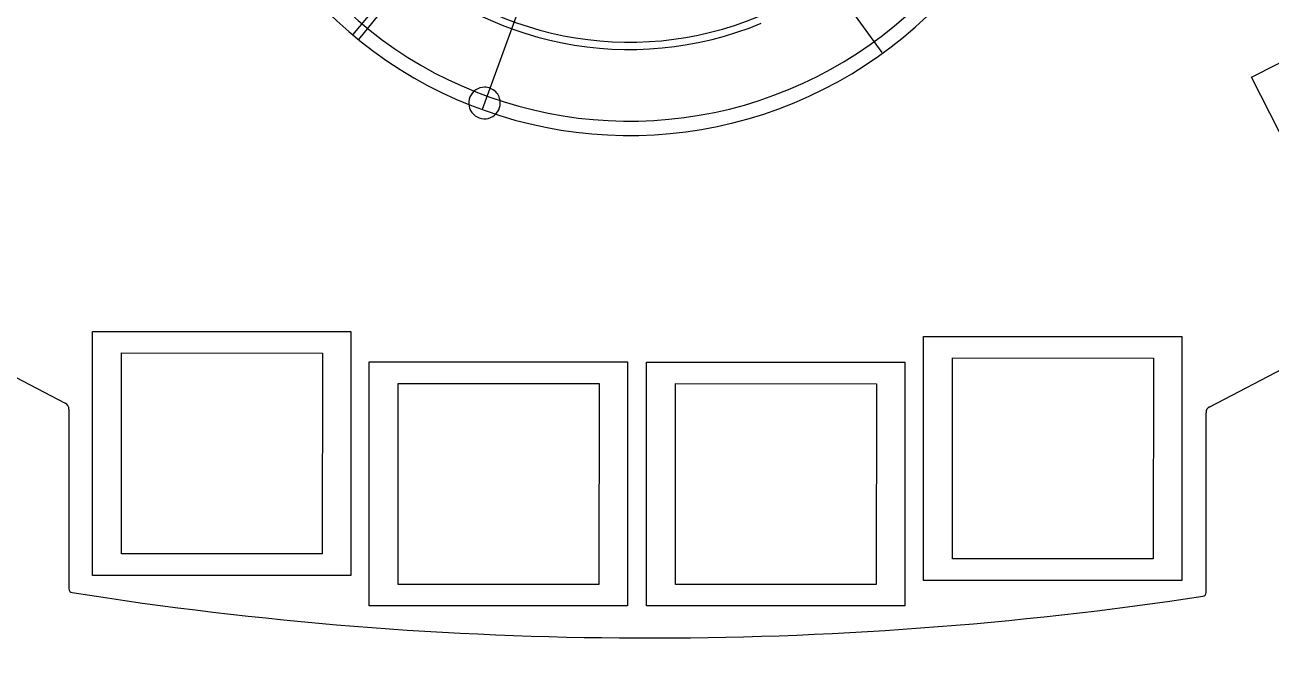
# Model space of a CAD drawing. Extents: x 5292583 to 74298707, y 12072829 to 47933234.
# Drawn here: x 28500772 to 51478018, y 12072829 to 23657873 of the extents above; entities that cross this region are included whole.
import ezdxf

# ---------------------------------------------------------------- set-up
doc = ezdxf.new("R2010")
doc.units = 0
doc.layers.get('0').update_dxf_attribs({"linetype": 'CONTINUOUS'})

msp = doc.modelspace()

# ---------------------------------------------------------------- linework, layer by layer
at = {"color": 7}
for points in [[(34543958.549964, 23474858.460408), (44748221.417976, 35635825.421051)], [(39646089.98397, 29555341.94073), (34650854.551766, 23386739.955655)], [(39646089.98397, 29555341.94073), (36931302.32563, 22096524.560254)], [(39646089.98397, 29555341.94073), (44302468.19138, 23146387.464256)], [(51118267.290728, 22691593.41655), (55361689.788195, 24853725.231903)], [(57403703.301653, 20846048.296449), (53160280.804186, 18683916.481096), (51118267.290728, 22691593.41655)], [(26283031.159767, 18229047.556236), (29240017.573764, 16683350.25086)], [(50351262.231106, 16616145.491025), (53308247.322185, 18161843.325567)], [(34511051.495708, 13503767.549873), (29748546.960145, 13503767.549873), (29748546.960145, 18001688.500127)], [(29748546.960145, 18001688.500127), (34511051.495708, 18001688.500127)], [(34511051.495708, 18001688.500127), (34511051.495708, 13503767.549873)], [(49832977.912518, 13413280.228281), (45070473.376955, 13413280.228281), (45070473.376955, 17911201.178535)], [(45070473.376955, 17911201.178535), (49832977.912518, 17911201.178535)], [(49832977.912518, 17911201.178535), (49832977.912518, 13413280.228281)], [(30280359.966616, 13900642.927837), (30283005.802469, 17607458.958017), (33987175.996796, 17602167.286311)], [(33987175.996796, 17602167.286311), (33984530.160943, 13900642.927837)], [(45602286.383427, 13810155.606245), (45604932.21928, 17516971.636425), (49309102.413607, 17511679.964719)], [(49309102.413607, 17511679.964719), (49306456.577753, 13810155.606245)], [(39612222.491299, 12943725.856102), (34849717.955736, 12943725.856102), (34849717.955736, 17441646.806356)], [(34849717.955736, 17441646.806356), (39612222.491299, 17441646.806356)], [(39612222.491299, 17441646.806356), (39612222.491299, 12943725.856102)], [(44725455.852545, 12942850.878185), (39962951.316982, 12942850.878185), (39962951.316982, 17440771.828439)], [(39962951.316982, 17440771.828439), (44725455.852545, 17440771.828439)], [(44725455.852545, 17440771.828439), (44725455.852545, 12942850.878185)], [(35381530.962208, 13340601.234066), (35384176.798061, 17047417.264246), (39088346.992387, 17042125.592539)], [(39088346.992387, 17042125.592539), (39085701.156534, 13340601.234066)], [(40494764.323453, 13339726.256149), (40497410.159306, 17046542.286329), (44201580.353633, 17041250.614623)], [(44201580.353633, 17041250.614623), (44198934.51778, 13339726.256149)], [(29312212.380019, 16568769.683406), (29311455.141798, 13255935.015934)], [(50279824.133905, 13188730.256098), (50279066.101933, 16501566.511072)], [(33984530.160943, 13900642.927837), (30280359.966616, 13900642.927837)], [(49306456.577753, 13810155.606245), (45602286.383427, 13810155.606245)], [(39085701.156534, 13340601.234066), (35381530.962208, 13340601.234066)], [(44198934.51778, 13339726.256149), (40494764.323453, 13339726.256149)]]:
    msp.add_lwpolyline(points, dxfattribs=at)
msp.add_lwpolyline([(36975394.915538, 22508576.981838)], close=True, dxfattribs=at)
for points in [[(42582390.866602, 22466484.52667), (45449566.049429, 23654107.373097), (47319013.957933, 26451933.885966), (47319013.957933, 29555341.94073)], [(42582390.866602, 22466484.52667), (45449566.049429, 23654107.373097), (47319013.957933, 26451933.885966), (47319013.957933, 29555341.94073)], [(42683642.621176, 22222041.167565), (45649685.913755, 23450616.525937), (47583597.543242, 26344919.815112), (47583597.543242, 29555341.94073)], [(42683642.621176, 22222041.167565), (45649685.913755, 23450616.525937), (47583597.543242, 26344919.815112), (47583597.543242, 29555341.94073)], [(35155957.460176, 25065209.416936), (36972046.540243, 23249120.336869), (39703297.462054, 22705840.750104), (42076132.194986, 23688701.077754)], [(35155957.460176, 25065209.416936), (36972046.540243, 23249120.336869), (39703297.462054, 22705840.750104), (42076132.194986, 23688701.077754)], [(35250718.148454, 25159970.105214), (37028480.107821, 23382208.145848), (39702090.143569, 22850394.044187), (42024848.080043, 23812511.883585)], [(35250718.148454, 25159970.105214), (37028480.107821, 23382208.145848), (39702090.143569, 22850394.044187), (42024848.080043, 23812511.883585)], [(34220513.410452, 24129765.367212), (36414954.290764, 21935324.486899), (39715215.683775, 21278861.680244), (42582390.866602, 22466484.52667)], [(34220513.410452, 24129765.367212), (36414954.290764, 21935324.486899), (39715215.683775, 21278861.680244), (42582390.866602, 22466484.52667)], [(34033424.563089, 23942676.519849), (36303535.818585, 21672565.264353), (39717599.328596, 20993465.809193), (42683642.621176, 22222041.167565)], [(34033424.563089, 23942676.519849), (36303535.818585, 21672565.264353), (39717599.328596, 20993465.809193), (42683642.621176, 22222041.167565)], [(36706507.220522, 22328911.968029), (36661459.457381, 22220157.047301), (36686359.770737, 22094974.718601), (36769597.183439, 22011737.305899)], [(36975394.915538, 22508576.981838), (36857679.437599, 22508576.981838), (36751554.983662, 22437666.888757), (36706507.220522, 22328911.968029)], [(37181192.647637, 22423332.770097), (37126611.695513, 22477913.722222), (37052584.038279, 22508576.981838), (36975394.915538, 22508576.981838)], [(37266436.859378, 22217535.037998), (37266436.859378, 22294724.16074), (37235773.599761, 22368751.817973), (37181192.647637, 22423332.770097)], [(37086771.845569, 21948647.342982), (37195526.766297, 21993695.106123), (37266436.859378, 22099819.560059), (37266436.859378, 22217535.037998)], [(36769597.183439, 22011737.305899), (36852834.59614, 21928499.893198), (36978016.924841, 21903599.579842), (37086771.845569, 21948647.342982)], [(29312205.096065, 16568770.178147), (29315588.955863, 16618589.978792), (29286416.327381, 16664894.392542), (29240017.565469, 16683350.230006)], [(50351265.555725, 16616137.133415), (50304869.912291, 16597681.155152), (50275694.881541, 16551384.316487), (50279066.215509, 16501566.518758)], [(29311455.774584, 13255935.024451), (29311930.981016, 13220629.07313), (29339225.620642, 13191498.897756), (29374426.041543, 13188730.073407)], [(29374426.053882, 13188730.110096), (36277175.989332, 12095496.691842), (43307197.449666, 12072829.233564), (50216853.781935, 13121526.20985)], [(50216852.712517, 13121539.703649), (50252045.231465, 13124313.548052), (50279335.236399, 13153431.975944), (50279824.192045, 13188730.255293)]]:
    msp.add_open_spline(points, degree=3, dxfattribs=at)

doc.saveas('drawing.dxf')
